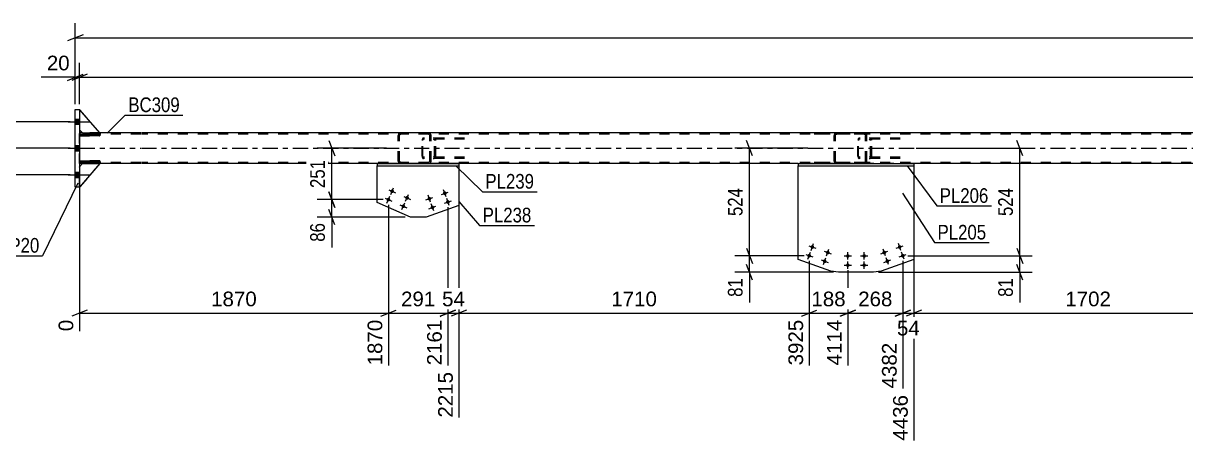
# Model space of a CAD drawing. Header units: millimetres. Extents: x -88 to 753, y -403 to 191.
# Drawn here: x 32.7 to 259.8, y -252.9 to -170.7 of the extents above; entities that cross this region are included whole.
import ezdxf

# ---------------------------------------------------------------- set-up
doc = ezdxf.new("R2010")
doc.units = ezdxf.units.MM
doc.linetypes.add('DXK_LINE_DOT2', pattern=[3.9198, 1.9599, -1.9599])
doc.linetypes.add('DXK_LINE_DOT3', pattern=[5.9187, 2.979, -0.9799, 0.9799, -0.9799])
doc.styles.add('Arial', font='arial.ttf', dxfattribs={"height": 0.2})
doc.styles.add('Arial Narrow', font='ARIALN.TTF', dxfattribs={"height": 0.2})

# ---------------------------------------------------------------- blocks, each defined once
blk = doc.blocks.new('Part-317404679-5008 - 4882')
at = {"color": 2, "linetype": 'Continuous'}
for p, q in [((101.82, -198.16), (101.82, -198.56)), ((101.82, -198.16), (117.82, -198.16)), ((101.82, -198.56), (117.82, -198.56)), ((117.82, -198.16), (117.82, -198.56))]:
    blk.add_line(p, q, dxfattribs=at)
blk = doc.blocks.new('Bolt-317404679-4961 - 4882')
at = {"linetype": 'Continuous'}
for points in [[(43.68, -190.48), (43.68, -189.44), (42.88, -189.44), (42.88, -190.48)], [(43.68, -190.48), (43.68, -189.44), (42.88, -189.44), (42.88, -190.48)], [(43.68, -190.48), (43.68, -189.44), (42.88, -189.44), (42.88, -190.48)], [(43.68, -195.68), (43.68, -194.64), (42.88, -194.64), (42.88, -195.68)], [(43.68, -195.68), (43.68, -194.64), (42.88, -194.64), (42.88, -195.68)], [(43.68, -200.88), (43.68, -199.84), (42.88, -199.84), (42.88, -200.88)], [(43.68, -200.88), (43.68, -199.84), (42.88, -199.84), (42.88, -200.88)], [(43.68, -200.88), (43.68, -199.84), (42.88, -199.84), (42.88, -200.88)]]:
    blk.add_hatch(color=1, dxfattribs=at).paths.add_polyline_path(points)
at = {"color": 1, "linetype": 'Continuous'}
for p, q in [((41.48, -189.96), (45.68, -189.96)), ((41.48, -189.96), (45.68, -189.96)), ((41.48, -189.96), (45.68, -189.96)), ((42.88, -189.44), (43.68, -189.44)), ((42.88, -189.44), (43.68, -189.44)), ((42.88, -189.44), (43.68, -189.44)), ((42.88, -190.48), (43.68, -190.48)), ((42.88, -190.48), (43.68, -190.48)), ((42.88, -190.48), (43.68, -190.48)), ((41.48, -195.16), (45.68, -195.16)), ((41.48, -195.16), (45.68, -195.16)), ((42.88, -194.64), (43.68, -194.64)), ((42.88, -194.64), (43.68, -194.64)), ((42.88, -195.68), (43.68, -195.68)), ((42.88, -195.68), (43.68, -195.68)), ((41.48, -200.36), (45.68, -200.36)), ((41.48, -200.36), (45.68, -200.36)), ((41.48, -200.36), (45.68, -200.36)), ((42.88, -199.84), (43.68, -199.84)), ((42.88, -199.84), (43.68, -199.84)), ((42.88, -199.84), (43.68, -199.84)), ((42.88, -200.88), (43.68, -200.88)), ((42.88, -200.88), (43.68, -200.88)), ((42.88, -200.88), (43.68, -200.88))]:
    blk.add_line(p, q, dxfattribs=at)
blk = doc.blocks.new('Part-317404679-5041 - 4882')
at = {"color": 2, "linetype": 'Continuous'}
for p, q in [((43.68, -192.4), (47.68, -192.4)), ((43.68, -192.4), (43.68, -192.72)), ((47.68, -192.72), (43.68, -192.72)), ((47.68, -192.4), (47.68, -192.72))]:
    blk.add_line(p, q, dxfattribs=at)
at = {"color": 7, "linetype": 'DXK_LINE_DOT2'}
for p, q in [((43.68, -192.72), (43.68, -192.4)), ((44.28, -192.72), (44.28, -192.4))]:
    blk.add_line(p, q, dxfattribs=at)
blk = doc.blocks.new('Bolt-317404679-4919 - 4882')
at = {"linetype": 'Continuous'}
for points in [[(186.5, -214.32, -1), (187.18, -214.56, -1)], [(189.52, -215.39, -1), (190.2, -215.63, -1)], [(185.9, -216.02, -1), (186.58, -216.26, -1)], [(188.92, -217.09, -1), (189.6, -217.33, -1)]]:
    blk.add_hatch(color=1, dxfattribs=at).paths.add_polyline_path(points)
at = {"color": 1, "linetype": 'Continuous'}
for p, q in [((186, -216.82), (186.48, -215.46)), ((186.16, -214.2), (187.52, -214.68)), ((186.6, -215.12), (187.08, -213.76)), ((189.18, -215.27), (190.54, -215.75)), ((189.62, -216.19), (190.1, -214.83)), ((185.56, -215.9), (186.92, -216.38)), ((188.58, -216.97), (189.93, -217.45)), ((189.02, -217.88), (189.5, -216.53))]:
    blk.add_line(p, q, dxfattribs=at)
blk = doc.blocks.new('Part-317404679-4925 - 4882')
at = {"color": 2, "linetype": 'Continuous'}
for p, q in [((101.82, -205.74), (101.82, -198.56)), ((117.82, -198.56), (117.82, -206.35)), ((108.33, -208.63), (101.82, -205.74)), ((117.82, -206.35), (111.41, -208.63)), ((111.41, -208.63), (108.33, -208.63))]:
    blk.add_line(p, q, dxfattribs=at)
at = {"color": 7, "linetype": 'DXK_LINE_DOT2'}
blk.add_line((101.82, -198.56), (117.82, -198.56), dxfattribs=at)
blk = doc.blocks.new('Part-317404679-4990 - 4882')
at = {"color": 2, "linetype": 'Continuous'}
for p, q in [((44.28, -192.16), (43.68, -192.16)), ((55.68, -192.16), (47.68, -192.16)), ((637.17, -192.16), (55.78, -192.16)), ((44.28, -198.16), (43.68, -198.16)), ((55.68, -198.16), (47.68, -198.16)), ((101.82, -198.16), (55.78, -198.16)), ((184.08, -198.16), (117.82, -198.16)), ((272.59, -198.16), (206.68, -198.16))]:
    blk.add_line(p, q, dxfattribs=at)
at = {"color": 7, "linetype": 'DXK_LINE_DOT2'}
for p, q in [((43.68, -198.16), (43.68, -192.16)), ((55.68, -192.4), (43.68, -192.4)), ((47.68, -192.16), (44.28, -192.16)), ((637.17, -192.4), (55.78, -192.4)), ((55.68, -197.92), (43.68, -197.92)), ((47.68, -198.16), (44.28, -198.16)), ((637.17, -197.92), (55.78, -197.92)), ((117.82, -198.16), (101.82, -198.16)), ((206.68, -198.16), (184.08, -198.16))]:
    blk.add_line(p, q, dxfattribs=at)
at = {"color": 7, "linetype": 'DXK_LINE_DOT3'}
for p, q in [((43.68, -195.16), (55.68, -195.16)), ((55.78, -195.16), (637.17, -195.16))]:
    blk.add_line(p, q, dxfattribs=at)
blk = doc.blocks.new('Part-317404679-4991 - 4882')
at = {"color": 7, "linetype": 'DXK_LINE_DOT2'}
for p, q in [((111.85, -192.16), (99.49, -192.16)), ((111.85, -192.4), (99.49, -192.4)), ((106.01, -192.46), (105.97, -192.64)), ((105.97, -197.68), (105.97, -192.64)), ((106.23, -192.64), (106.25, -192.55)), ((106.23, -197.68), (106.23, -192.64)), ((106.25, -192.55), (106.3, -192.47)), ((106.48, -192.16), (106.29, -192.2)), ((106.3, -192.47), (106.38, -192.42)), ((106.38, -192.42), (106.48, -192.4)), ((112.04, -192.2), (111.85, -192.16)), ((111.85, -192.4), (111.94, -192.42)), ((111.94, -192.42), (112.03, -192.47)), ((112.03, -192.47), (112.08, -192.55)), ((112.08, -192.55), (112.1, -192.64)), ((112.1, -197.68), (112.1, -192.64)), ((112.36, -192.64), (112.32, -192.46)), ((112.36, -197.68), (112.36, -192.64)), ((111.85, -197.92), (99.49, -197.92)), ((111.85, -198.16), (99.49, -198.16)), ((105.97, -197.68), (106.01, -197.86)), ((106.25, -197.77), (106.23, -197.68)), ((106.3, -197.85), (106.25, -197.77)), ((106.29, -198.12), (106.48, -198.16)), ((106.38, -197.9), (106.3, -197.85)), ((106.48, -197.92), (106.38, -197.9)), ((111.94, -197.9), (111.85, -197.92)), ((111.85, -198.16), (112.04, -198.12)), ((112.03, -197.85), (111.94, -197.9)), ((112.08, -197.77), (112.03, -197.85)), ((112.1, -197.68), (112.08, -197.77)), ((112.32, -197.86), (112.36, -197.68))]:
    blk.add_line(p, q, dxfattribs=at)
for centre, start, end in [((106.46, -192.66), 110.7583, 155.68), ((111.87, -192.66), 24.32, 69.2417), ((106.46, -197.66), 204.32, 249.2417), ((111.87, -197.66), 290.7583, 335.68)]:
    blk.add_arc(centre, 0.496, start, end, dxfattribs=at)
blk = doc.blocks.new('Part-317404679-4931 - 4882')
at = {"color": 2, "linetype": 'Continuous'}
for p, q in [((184.08, -216.85), (184.08, -198.56)), ((206.68, -198.56), (206.68, -216.85)), ((190.48, -219.13), (184.08, -216.85)), ((206.68, -216.85), (200.27, -219.13)), ((191.98, -219.38), (190.48, -219.13)), ((198.78, -219.38), (191.98, -219.38)), ((200.27, -219.13), (198.78, -219.38))]:
    blk.add_line(p, q, dxfattribs=at)
at = {"color": 7, "linetype": 'DXK_LINE_DOT2'}
blk.add_line((184.08, -198.56), (206.68, -198.56), dxfattribs=at)
blk = doc.blocks.new('Part-317404679-4996 - 4882')
at = {"color": 2, "linetype": 'Continuous'}
for p, q in [((47.68, -192.16), (43.68, -187.56)), ((43.68, -191.56), (44.28, -192.16)), ((44.28, -192.16), (47.68, -192.16))]:
    blk.add_line(p, q, dxfattribs=at)
at = {"color": 7, "linetype": 'DXK_LINE_DOT2'}
blk.add_line((43.68, -187.56), (43.68, -191.56), dxfattribs=at)
blk = doc.blocks.new('Bolt-317404679-4932 - 4882')
at = {"linetype": 'Continuous'}
for points in [[(200.56, -215.63, -1), (201.24, -215.39, -1)], [(203.58, -214.56, -1), (204.25, -214.32, -1)], [(201.16, -217.32, -1), (201.84, -217.08, -1)], [(204.18, -216.26, -1), (204.86, -216.01, -1)]]:
    blk.add_hatch(color=1, dxfattribs=at).paths.add_polyline_path(points)
at = {"color": 1, "linetype": 'Continuous'}
for p, q in [((200.22, -215.75), (201.58, -215.27)), ((201.14, -216.19), (200.66, -214.83)), ((203.24, -214.68), (204.59, -214.2)), ((204.16, -215.12), (203.67, -213.76)), ((204.76, -216.81), (204.28, -215.46)), ((200.82, -217.45), (202.18, -216.96)), ((201.74, -217.88), (201.26, -216.53)), ((203.84, -216.38), (205.2, -215.89))]:
    blk.add_line(p, q, dxfattribs=at)
blk = doc.blocks.new('Bolt-317404679-4939 - 4882')
at = {"linetype": 'Continuous'}
for points in [[(193.42, -216.18, -1), (194.14, -216.18, -1)], [(193.42, -217.98, -1), (194.14, -217.98, -1)], [(196.62, -216.18, -1), (197.34, -216.18, -1)], [(196.62, -217.98, -1), (197.34, -217.98, -1)]]:
    blk.add_hatch(color=1, dxfattribs=at).paths.add_polyline_path(points)
at = {"color": 1, "linetype": 'Continuous'}
for p, q in [((193.78, -216.9), (193.78, -215.46)), ((196.98, -216.9), (196.98, -215.46)), ((193.06, -216.18), (194.5, -216.18)), ((193.06, -217.98), (194.5, -217.98)), ((193.78, -218.7), (193.78, -217.26)), ((196.26, -216.18), (197.7, -216.18)), ((196.26, -217.98), (197.7, -217.98)), ((196.98, -218.7), (196.98, -217.26))]:
    blk.add_line(p, q, dxfattribs=at)
blk = doc.blocks.new('Part-317404679-5121 - 4882')
at = {"color": 2, "linetype": 'Continuous'}
for p, q in [((184.08, -198.16), (184.08, -198.56)), ((184.08, -198.16), (206.68, -198.16)), ((184.08, -198.56), (206.68, -198.56)), ((206.68, -198.16), (206.68, -198.56))]:
    blk.add_line(p, q, dxfattribs=at)
blk = doc.blocks.new('Bolt-317404679-5022 - 4882')
at = {"linetype": 'Continuous'}
for points in [[(114.72, -204.06, -1), (115.4, -203.82, -1)], [(111.7, -205.13, -1), (112.38, -204.89, -1)], [(112.3, -206.83, -1), (112.98, -206.59, -1)], [(115.32, -205.76, -1), (116, -205.52, -1)]]:
    blk.add_hatch(color=1, dxfattribs=at).paths.add_polyline_path(points)
at = {"color": 1, "linetype": 'Continuous'}
for p, q in [((112.28, -205.69), (111.8, -204.33)), ((114.38, -204.18), (115.74, -203.7)), ((115.3, -204.62), (114.82, -203.26)), ((111.36, -205.25), (112.72, -204.77)), ((111.96, -206.95), (113.32, -206.47)), ((112.88, -207.38), (112.4, -206.03)), ((114.98, -205.88), (116.34, -205.4)), ((115.9, -206.32), (115.42, -204.96))]:
    blk.add_line(p, q, dxfattribs=at)
blk = doc.blocks.new('Part-317404679-5023 - 4882')
at = {"color": 7, "linetype": 'DXK_LINE_DOT2'}
for p, q in [((43.68, -198.76), (44.28, -198.16)), ((47.68, -198.16), (43.68, -202.76)), ((43.68, -202.76), (43.68, -198.76)), ((44.28, -198.16), (47.68, -198.16))]:
    blk.add_line(p, q, dxfattribs=at)
blk = doc.blocks.new('Part-317404679-5056 - 4882')
at = {"color": 2, "linetype": 'Continuous'}
for p, q in [((43.68, -197.6), (47.68, -197.6)), ((43.68, -197.6), (43.68, -197.92)), ((47.68, -197.92), (43.68, -197.92)), ((47.68, -197.6), (47.68, -197.92))]:
    blk.add_line(p, q, dxfattribs=at)
at = {"color": 7, "linetype": 'DXK_LINE_DOT2'}
for p, q in [((43.68, -197.92), (43.68, -197.6)), ((44.28, -197.92), (44.28, -197.6))]:
    blk.add_line(p, q, dxfattribs=at)
blk = doc.blocks.new('Part-317404679-4992 - 4882')
at = {"color": 7, "linetype": 'DXK_LINE_DOT2'}
for p, q in [((196.98, -192.16), (184.62, -192.16)), ((196.98, -192.4), (184.62, -192.4)), ((191.14, -192.46), (191.11, -192.64)), ((191.11, -197.68), (191.11, -192.64)), ((191.36, -192.64), (191.38, -192.55)), ((191.36, -197.68), (191.36, -192.64)), ((191.38, -192.55), (191.44, -192.47)), ((191.62, -192.16), (191.42, -192.2)), ((191.44, -192.47), (191.52, -192.42)), ((191.52, -192.42), (191.62, -192.4)), ((197.18, -192.2), (196.98, -192.16)), ((196.98, -192.4), (197.08, -192.42)), ((197.08, -192.42), (197.16, -192.47)), ((197.16, -192.47), (197.22, -192.55)), ((197.22, -192.55), (197.24, -192.64)), ((197.24, -197.68), (197.24, -192.64)), ((197.49, -192.64), (197.45, -192.46)), ((197.49, -197.68), (197.49, -192.64)), ((196.98, -197.92), (184.62, -197.92)), ((196.98, -198.16), (184.62, -198.16)), ((191.11, -197.68), (191.14, -197.86)), ((191.38, -197.77), (191.36, -197.68)), ((191.44, -197.85), (191.38, -197.77)), ((191.42, -198.12), (191.62, -198.16)), ((191.52, -197.9), (191.44, -197.85)), ((191.62, -197.92), (191.52, -197.9)), ((197.08, -197.9), (196.98, -197.92)), ((196.98, -198.16), (197.18, -198.12)), ((197.16, -197.85), (197.08, -197.9)), ((197.22, -197.77), (197.16, -197.85)), ((197.24, -197.68), (197.22, -197.77)), ((197.45, -197.86), (197.49, -197.68))]:
    blk.add_line(p, q, dxfattribs=at)
for centre, start, end in [((191.6, -192.66), 110.7583, 155.68), ((197, -192.66), 24.32, 69.2417), ((191.6, -197.66), 204.32, 249.2417), ((197, -197.66), 290.7583, 335.68)]:
    blk.add_arc(centre, 0.496, start, end, dxfattribs=at)
blk = doc.blocks.new('Part-317404679-5024 - 4882')
at = {"color": 7, "linetype": 'DXK_LINE_DOT2'}
for p, q in [((47.68, -192.16), (43.68, -187.56)), ((43.68, -187.56), (43.68, -191.56)), ((43.68, -191.56), (44.28, -192.16)), ((44.28, -192.16), (47.68, -192.16))]:
    blk.add_line(p, q, dxfattribs=at)
blk = doc.blocks.new('Bolt-317404679-5038 - 4882')
at = {"linetype": 'Continuous'}
for points in [[(104.44, -203.4, -1), (105.1, -203.69, -1)], [(103.71, -205.04, -1), (104.37, -205.33, -1)], [(106.63, -206.34, -1), (107.29, -206.63, -1)], [(107.36, -204.7, -1), (108.02, -204.99, -1)]]:
    blk.add_hatch(color=1, dxfattribs=at).paths.add_polyline_path(points)
at = {"color": 1, "linetype": 'Continuous'}
for p, q in [((104.11, -203.25), (105.43, -203.83)), ((104.48, -204.2), (105.06, -202.88)), ((107.4, -205.5), (107.99, -204.18)), ((103.38, -204.89), (104.7, -205.48)), ((103.75, -205.85), (104.33, -204.53)), ((106.3, -206.19), (107.62, -206.78)), ((106.67, -207.14), (107.25, -205.83)), ((107.03, -204.55), (108.35, -205.13))]:
    blk.add_line(p, q, dxfattribs=at)
blk = doc.blocks.new('Part-317404679-5077 - 4882')
at = {"color": 7, "linetype": 'DXK_LINE_DOT2'}
for p, q in [((195.78, -193.46), (195.76, -193.64)), ((195.76, -196.68), (195.76, -193.64)), ((195.83, -193.3), (195.78, -193.46)), ((195.92, -193.2), (195.83, -193.3)), ((195.89, -193.64), (195.9, -193.55)), ((195.89, -196.68), (195.89, -193.64)), ((195.9, -193.55), (195.93, -193.47)), ((196.02, -193.16), (195.92, -193.2)), ((195.93, -193.47), (195.97, -193.42)), ((195.97, -193.42), (196.02, -193.4)), ((204.03, -193.16), (196.02, -193.16)), ((204.03, -193.4), (196.02, -193.4)), ((197.49, -193.4), (197.49, -193.16)), ((198.13, -193.2), (197.94, -193.16)), ((197.94, -193.4), (198.03, -193.42)), ((198.03, -193.42), (198.11, -193.47)), ((198.11, -193.47), (198.17, -193.55)), ((198.17, -193.55), (198.19, -193.64)), ((198.19, -196.68), (198.19, -193.64)), ((198.44, -193.64), (198.4, -193.46)), ((198.44, -196.68), (198.44, -193.64)), ((195.76, -196.68), (195.78, -196.86)), ((195.78, -196.86), (195.83, -197.02)), ((195.83, -197.02), (195.92, -197.12)), ((195.9, -196.77), (195.89, -196.68)), ((195.93, -196.85), (195.9, -196.77)), ((195.92, -197.12), (196.02, -197.16)), ((195.97, -196.9), (195.93, -196.85)), ((196.02, -196.92), (195.97, -196.9)), ((204.03, -196.92), (196.02, -196.92)), ((204.03, -197.16), (196.02, -197.16)), ((197.49, -197.16), (197.49, -196.92)), ((198.03, -196.9), (197.94, -196.92)), ((197.94, -197.16), (198.13, -197.12)), ((198.11, -196.85), (198.03, -196.9)), ((198.17, -196.77), (198.11, -196.85)), ((198.19, -196.68), (198.17, -196.77)), ((198.4, -196.86), (198.44, -196.68))]:
    blk.add_line(p, q, dxfattribs=at)
for centre, start, end in [((197.95, -193.66), 23.8951, 68.8487), ((197.95, -196.66), 291.1513, 336.1049)]:
    blk.add_arc(centre, 0.492, start, end, dxfattribs=at)
blk = doc.blocks.new('Part-317404679-5089 - 4882')
at = {"color": 7, "linetype": 'DXK_LINE_DOT2'}
for p, q in [((47.68, -197.6), (43.68, -197.6)), ((43.68, -197.6), (43.68, -197.92)), ((43.68, -197.92), (43.68, -197.6)), ((43.68, -197.92), (47.68, -197.92)), ((44.28, -197.92), (44.28, -197.6)), ((47.68, -197.92), (47.68, -197.6))]:
    blk.add_line(p, q, dxfattribs=at)
blk = doc.blocks.new('Part-317404679-5099 - 4882')
at = {"color": 2, "linetype": 'Continuous'}
for p, q in [((42.88, -187.56), (43.68, -187.56)), ((42.88, -202.76), (42.88, -187.56)), ((43.68, -187.56), (43.68, -202.76)), ((43.68, -202.76), (42.88, -202.76))]:
    blk.add_line(p, q, dxfattribs=at)
blk = doc.blocks.new('Part-317404679-5103 - 4882')
at = {"color": 7, "linetype": 'DXK_LINE_DOT2'}
for p, q in [((47.68, -192.4), (43.68, -192.4)), ((43.68, -192.4), (43.68, -192.72)), ((43.68, -192.72), (43.68, -192.4)), ((43.68, -192.72), (47.68, -192.72)), ((44.28, -192.72), (44.28, -192.4)), ((47.68, -192.72), (47.68, -192.4))]:
    blk.add_line(p, q, dxfattribs=at)
blk = doc.blocks.new('Part-317404679-5109 - 4882')
at = {"color": 7, "linetype": 'DXK_LINE_DOT2'}
for p, q in [((110.64, -193.46), (110.62, -193.64)), ((110.62, -196.68), (110.62, -193.64)), ((110.7, -193.3), (110.64, -193.46)), ((110.79, -193.2), (110.7, -193.3)), ((110.76, -193.64), (110.77, -193.55)), ((110.76, -196.68), (110.76, -193.64)), ((110.77, -193.55), (110.8, -193.47)), ((110.89, -193.16), (110.79, -193.2)), ((110.8, -193.47), (110.84, -193.42)), ((110.84, -193.42), (110.89, -193.4)), ((118.9, -193.16), (110.89, -193.16)), ((118.9, -193.4), (110.89, -193.4)), ((112.36, -193.4), (112.36, -193.16)), ((112.99, -193.2), (112.8, -193.16)), ((112.8, -193.4), (112.9, -193.42)), ((112.9, -193.42), (112.98, -193.47)), ((112.98, -193.47), (113.03, -193.55)), ((113.03, -193.55), (113.05, -193.64)), ((113.05, -196.68), (113.05, -193.64)), ((113.31, -193.64), (113.27, -193.46)), ((113.31, -196.68), (113.31, -193.64)), ((110.62, -196.68), (110.64, -196.86)), ((110.64, -196.86), (110.7, -197.02)), ((110.7, -197.02), (110.79, -197.12)), ((110.77, -196.77), (110.76, -196.68)), ((110.8, -196.85), (110.77, -196.77)), ((110.79, -197.12), (110.89, -197.16)), ((110.84, -196.9), (110.8, -196.85)), ((110.89, -196.92), (110.84, -196.9)), ((118.9, -196.92), (110.89, -196.92)), ((118.9, -197.16), (110.89, -197.16)), ((112.36, -197.16), (112.36, -196.92)), ((112.9, -196.9), (112.8, -196.92)), ((112.8, -197.16), (112.99, -197.12)), ((112.98, -196.85), (112.9, -196.9)), ((113.03, -196.77), (112.98, -196.85)), ((113.05, -196.68), (113.03, -196.77)), ((113.27, -196.86), (113.31, -196.68))]:
    blk.add_line(p, q, dxfattribs=at)
for centre, start, end in [((112.82, -193.66), 23.8951, 68.8487), ((112.82, -196.66), 291.1513, 336.1049)]:
    blk.add_arc(centre, 0.492, start, end, dxfattribs=at)
blk = doc.blocks.new('Part-317404679-5128 - 4882')
at = {"color": 2, "linetype": 'Continuous'}
for p, q in [((43.68, -198.76), (44.28, -198.16)), ((47.68, -198.16), (43.68, -202.76)), ((44.28, -198.16), (47.68, -198.16))]:
    blk.add_line(p, q, dxfattribs=at)
at = {"color": 7, "linetype": 'DXK_LINE_DOT2'}
blk.add_line((43.68, -202.76), (43.68, -198.76), dxfattribs=at)
blk = doc.blocks.new('StraightDimension-317404679-15312 - 4882')
at = {"color": 7, "linetype": 'Continuous'}
for p, q in [((103.64, -195.16), (90.12, -195.16)), ((92.37, -193.66), (93.57, -196.66)), ((92.97, -205.19), (92.97, -195.16)), ((93.57, -206.69), (92.37, -203.69)), ((103.04, -205.19), (90.12, -205.19))]:
    blk.add_line(p, q, dxfattribs=at)
at = {"color": 0}
blk.add_wipeout([(92.22, -196.83), (88.02, -196.83), (88.02, -203.52), (92.22, -203.52)], dxfattribs=at)
at = {"color": 3, "style": 'Arial Narrow'}
blk.add_text('251', height=2.863, rotation=90.0002, dxfattribs=at).set_placement((91.62, -202.92))
blk = doc.blocks.new('StraightDimension-317404679-10444 - 4882')
at = {"color": 7, "linetype": 'Continuous'}
for p, q in [((206.68, -199.56), (206.68, -252.25)), ((274.75, -207.62), (274.75, -237.55)), ((208.18, -226.76), (205.18, -227.96)), ((273.25, -227.96), (276.25, -226.76)), ((206.68, -227.36), (274.75, -227.36))]:
    blk.add_line(p, q, dxfattribs=at)
at = {"color": 0}
blk.add_wipeout([(245.76, -226.61), (245.76, -222.41), (235.67, -222.41), (235.67, -226.61)], dxfattribs=at)
at = {"color": 0, "linetype": 'Continuous'}
blk.add_wipeout([(274.15, -228.06), (269.95, -228.06), (269.95, -238.15), (274.15, -238.15)], dxfattribs=at)
at = {"color": 3, "style": 'Arial'}
blk.add_text('1702', height=2.865, dxfattribs=at).set_placement((236.27, -226.01))
at = {"color": 3, "linetype": 'Continuous', "style": 'Arial'}
blk.add_text('6138', height=2.865, rotation=90.0002, dxfattribs=at).set_placement((273.55, -237.55))
blk = doc.blocks.new('StraightDimension-317404679-5199 - 4882')
at = {"color": 7, "linetype": 'Continuous'}
for p, q in [((42.88, -186.56), (42.88, -170.74)), ((44.38, -172.99), (41.38, -174.19)), ((42.88, -173.59), (649.27, -173.59))]:
    blk.add_line(p, q, dxfattribs=at)
blk = doc.blocks.new('StraightDimension-317404679-5493 - 4882')
at = {"color": 7, "linetype": 'Continuous'}
for p, q in [((29.87, -188.46), (31.07, -191.46)), ((41.88, -189.96), (27.62, -189.96)), ((30.47, -195.16), (30.47, -189.96)), ((41.88, -195.16), (27.62, -195.16)), ((31.07, -196.66), (29.87, -193.66))]:
    blk.add_line(p, q, dxfattribs=at)
at = {"color": 0}
blk.add_wipeout([(29.72, -181.56), (25.52, -181.56), (25.52, -189.43), (29.72, -189.43)], dxfattribs=at)
at = {"color": 7, "linetype": 'Continuous'}
blk.add_line((30.47, -189.96), (30.47, -181.04), dxfattribs=at)
blk.add_line((30.47, -189.96), (30.47, -181.04), dxfattribs=at)
at = {"color": 3, "style": 'Arial'}
blk.add_text('130', height=2.865, rotation=90.0002, dxfattribs=at).set_placement((29.12, -188.83))
blk = doc.blocks.new('StraightDimension-317404679-10450 - 4882')
at = {"color": 7, "linetype": 'Continuous'}
for p, q in [((104.04, -206.19), (104.04, -237.55)), ((115.66, -206.64), (115.66, -237.55)), ((102.54, -227.96), (105.54, -226.76)), ((117.16, -226.76), (114.16, -227.96)), ((104.04, -227.36), (115.66, -227.36))]:
    blk.add_line(p, q, dxfattribs=at)
at = {"color": 0}
blk.add_wipeout([(113.78, -226.61), (113.78, -222.41), (105.91, -222.41), (105.91, -226.61)], dxfattribs=at)
at = {"color": 0, "linetype": 'Continuous'}
blk.add_wipeout([(115.06, -228.06), (110.86, -228.06), (110.86, -238.15), (115.06, -238.15)], dxfattribs=at)
at = {"color": 3, "style": 'Arial'}
blk.add_text('291', height=2.865, dxfattribs=at).set_placement((106.51, -226.01))
at = {"color": 3, "linetype": 'Continuous', "style": 'Arial'}
blk.add_text('2161', height=2.865, rotation=90.0002, dxfattribs=at).set_placement((114.46, -237.55))
blk = doc.blocks.new('StraightDimension-317404679-5501 - 4882')
at = {"color": 7, "linetype": 'Continuous'}
for p, q in [((41.88, -195.16), (27.62, -195.16)), ((29.87, -193.66), (31.07, -196.66)), ((30.47, -200.36), (30.47, -195.16)), ((31.07, -201.86), (29.87, -198.86)), ((41.88, -200.36), (27.62, -200.36))]:
    blk.add_line(p, q, dxfattribs=at)
at = {"color": 0}
blk.add_wipeout([(29.72, -200.88), (25.52, -200.88), (25.52, -208.76), (29.72, -208.76)], dxfattribs=at)
at = {"color": 7, "linetype": 'Continuous'}
blk.add_line((30.47, -200.36), (30.47, -209.28), dxfattribs=at)
blk.add_line((30.47, -200.36), (30.47, -209.28), dxfattribs=at)
at = {"color": 3, "style": 'Arial'}
blk.add_text('130', height=2.865, rotation=90.0002, dxfattribs=at).set_placement((29.12, -208.16))
blk = doc.blocks.new('StraightDimension-317404679-10445 - 4882')
at = {"color": 7, "linetype": 'Continuous'}
for p, q in [((206.68, -199.56), (206.68, -252.25)), ((204.52, -217.13), (204.52, -242.05)), ((203.02, -227.96), (206.02, -226.76)), ((208.18, -226.76), (205.18, -227.96)), ((204.52, -227.36), (206.68, -227.36))]:
    blk.add_line(p, q, dxfattribs=at)
at = {"color": 0}
blk.add_wipeout([(208.42, -232.31), (208.42, -228.11), (202.78, -228.11), (202.78, -232.31)], dxfattribs=at)
at = {"color": 0, "linetype": 'Continuous'}
blk.add_wipeout([(206.08, -242.76), (201.88, -242.76), (201.88, -252.85), (206.08, -252.85)], dxfattribs=at)
at = {"color": 3, "style": 'Arial'}
blk.add_text('54', height=2.865, dxfattribs=at).set_placement((203.38, -231.71))
at = {"color": 3, "linetype": 'Continuous', "style": 'Arial'}
blk.add_text('4436', height=2.865, rotation=90.0002, dxfattribs=at).set_placement((205.48, -252.25))
blk = doc.blocks.new('StraightDimension-317404679-10446 - 4882')
at = {"color": 7, "linetype": 'Continuous'}
for p, q in [((204.52, -217.13), (204.52, -242.05)), ((193.78, -218.98), (193.78, -237.55)), ((192.28, -227.96), (195.28, -226.76)), ((206.02, -226.76), (203.02, -227.96)), ((193.78, -227.36), (204.52, -227.36))]:
    blk.add_line(p, q, dxfattribs=at)
at = {"color": 0}
blk.add_wipeout([(203.08, -226.61), (203.08, -222.41), (195.21, -222.41), (195.21, -226.61)], dxfattribs=at)
at = {"color": 0, "linetype": 'Continuous'}
blk.add_wipeout([(203.92, -232.56), (199.72, -232.56), (199.72, -242.65), (203.92, -242.65)], dxfattribs=at)
at = {"color": 3, "style": 'Arial'}
blk.add_text('268', height=2.865, dxfattribs=at).set_placement((195.81, -226.01))
at = {"color": 3, "linetype": 'Continuous', "style": 'Arial'}
blk.add_text('4382', height=2.865, rotation=90.0002, dxfattribs=at).set_placement((203.32, -242.05))
blk = doc.blocks.new('StraightDimension-317404679-10447 - 4882')
at = {"color": 7, "linetype": 'Continuous'}
for p, q in [((186.24, -217.14), (186.24, -237.55)), ((193.78, -218.98), (193.78, -237.55)), ((184.74, -227.96), (187.74, -226.76)), ((195.28, -226.76), (192.28, -227.96)), ((186.24, -227.36), (193.78, -227.36))]:
    blk.add_line(p, q, dxfattribs=at)
at = {"color": 0}
blk.add_wipeout([(193.94, -226.61), (193.94, -222.41), (186.07, -222.41), (186.07, -226.61)], dxfattribs=at)
at = {"color": 0, "linetype": 'Continuous'}
blk.add_wipeout([(193.18, -228.06), (188.98, -228.06), (188.98, -238.15), (193.18, -238.15)], dxfattribs=at)
at = {"color": 3, "style": 'Arial'}
blk.add_text('188', height=2.865, dxfattribs=at).set_placement((186.67, -226.01))
at = {"color": 3, "linetype": 'Continuous', "style": 'Arial'}
blk.add_text('4114', height=2.865, rotation=90.0002, dxfattribs=at).set_placement((192.58, -237.55))
blk = doc.blocks.new('StraightDimension-317404679-10448 - 4882')
at = {"color": 7, "linetype": 'Continuous'}
for p, q in [((117.82, -199.56), (117.82, -247.75)), ((186.24, -217.14), (186.24, -237.55)), ((119.32, -226.76), (116.32, -227.96)), ((184.74, -227.96), (187.74, -226.76)), ((117.82, -227.36), (186.24, -227.36))]:
    blk.add_line(p, q, dxfattribs=at)
at = {"color": 0}
blk.add_wipeout([(157.08, -226.61), (157.08, -222.41), (146.98, -222.41), (146.98, -226.61)], dxfattribs=at)
at = {"color": 0, "linetype": 'Continuous'}
blk.add_wipeout([(185.64, -228.06), (181.44, -228.06), (181.44, -238.15), (185.64, -238.15)], dxfattribs=at)
at = {"color": 3, "style": 'Arial'}
blk.add_text('1710', height=2.865, dxfattribs=at).set_placement((147.58, -226.01))
at = {"color": 3, "linetype": 'Continuous', "style": 'Arial'}
blk.add_text('3925', height=2.865, rotation=90.0002, dxfattribs=at).set_placement((185.04, -237.55))
blk = doc.blocks.new('StraightDimension-317404679-10449 - 4882')
at = {"color": 7, "linetype": 'Continuous'}
for p, q in [((117.82, -199.56), (117.82, -247.75)), ((115.66, -206.64), (115.66, -237.55)), ((114.16, -227.96), (117.16, -226.76)), ((119.32, -226.76), (116.32, -227.96)), ((115.66, -227.36), (117.82, -227.36))]:
    blk.add_line(p, q, dxfattribs=at)
at = {"color": 0}
blk.add_wipeout([(119.56, -226.61), (119.56, -222.41), (113.92, -222.41), (113.92, -226.61)], dxfattribs=at)
at = {"color": 0, "linetype": 'Continuous'}
blk.add_wipeout([(117.22, -238.26), (113.02, -238.26), (113.02, -248.35), (117.22, -248.35)], dxfattribs=at)
at = {"color": 3, "style": 'Arial'}
blk.add_text('54', height=2.865, dxfattribs=at).set_placement((114.52, -226.01))
at = {"color": 3, "linetype": 'Continuous', "style": 'Arial'}
blk.add_text('2215', height=2.865, rotation=90.0002, dxfattribs=at).set_placement((116.62, -247.75))
blk = doc.blocks.new('StraightDimension-317404679-10451 - 4882')
at = {"color": 7, "linetype": 'Continuous'}
for p, q in [((43.68, -199.16), (43.68, -230.88)), ((104.04, -206.19), (104.04, -237.55)), ((45.18, -226.76), (42.18, -227.96)), ((102.54, -227.96), (105.54, -226.76)), ((43.68, -227.36), (104.04, -227.36))]:
    blk.add_line(p, q, dxfattribs=at)
at = {"color": 0}
blk.add_wipeout([(78.91, -226.61), (78.91, -222.41), (68.81, -222.41), (68.81, -226.61)], dxfattribs=at)
at = {"color": 0, "linetype": 'Continuous'}
for points in [[(43.08, -228.06), (38.88, -228.06), (38.88, -231.48), (43.08, -231.48)], [(103.44, -228.06), (99.24, -228.06), (99.24, -238.15), (103.44, -238.15)]]:
    blk.add_wipeout(points, dxfattribs=at)
at = {"color": 3, "style": 'Arial'}
blk.add_text('1870', height=2.865, dxfattribs=at).set_placement((69.41, -226.01))
at = {"color": 3, "linetype": 'Continuous', "style": 'Arial'}
for s, height, p in [('0', 2.87, (42.48, -230.88)), ('1870', 2.865, (102.84, -237.55))]:
    blk.add_text(s, height=height, rotation=90.0002, dxfattribs=at).set_placement(p)
blk = doc.blocks.new('StraightDimension-317404679-15086 - 4882')
at = {"color": 7, "linetype": 'Continuous'}
for p, q in [((43.68, -186.56), (43.68, -178.44)), ((45.18, -180.69), (42.18, -181.89)), ((43.68, -181.29), (649.27, -181.29))]:
    blk.add_line(p, q, dxfattribs=at)
blk = doc.blocks.new('StraightDimension-317404679-15087 - 4882')
at = {"color": 7, "linetype": 'Continuous'}
for p, q in [((42.88, -186.56), (42.88, -178.44)), ((43.68, -186.56), (43.68, -178.44)), ((41.38, -181.89), (44.38, -180.69)), ((45.18, -180.69), (42.18, -181.89)), ((42.88, -181.29), (43.68, -181.29))]:
    blk.add_line(p, q, dxfattribs=at)
at = {"color": 0}
blk.add_wipeout([(42.36, -180.54), (42.36, -176.34), (36.71, -176.34), (36.71, -180.54)], dxfattribs=at)
at = {"color": 7, "linetype": 'Continuous'}
blk.add_line((42.88, -181.29), (36.19, -181.29), dxfattribs=at)
blk.add_line((42.88, -181.29), (36.19, -181.29), dxfattribs=at)
at = {"color": 3, "style": 'Arial'}
blk.add_text('20', height=2.865, dxfattribs=at).set_placement((37.31, -179.94))
blk = doc.blocks.new('StraightDimension-317404679-15313 - 4882')
at = {"color": 7, "linetype": 'Continuous'}
for p, q in [((92.37, -203.69), (93.57, -206.69)), ((103.04, -205.19), (90.12, -205.19)), ((92.97, -208.63), (92.97, -205.19)), ((107.33, -208.63), (90.12, -208.63)), ((93.57, -210.13), (92.37, -207.13))]:
    blk.add_line(p, q, dxfattribs=at)
at = {"color": 0}
blk.add_wipeout([(92.22, -209.15), (88.02, -209.15), (88.02, -214.01), (92.22, -214.01)], dxfattribs=at)
at = {"color": 7, "linetype": 'Continuous'}
blk.add_line((92.97, -208.63), (92.97, -214.53), dxfattribs=at)
blk.add_line((92.97, -208.63), (92.97, -214.53), dxfattribs=at)
at = {"color": 3, "style": 'Arial Narrow'}
blk.add_text('86', height=2.863, rotation=90.0002, dxfattribs=at).set_placement((91.62, -213.41))
blk = doc.blocks.new('StraightDimension-317404679-15339 - 4882')
at = {"color": 7, "linetype": 'Continuous'}
for p, q in [((185.95, -195.16), (171.72, -195.16)), ((175.17, -196.66), (173.97, -193.66)), ((174.57, -216.14), (174.57, -195.16)), ((173.97, -214.64), (175.17, -217.64)), ((185.24, -216.14), (171.72, -216.14))]:
    blk.add_line(p, q, dxfattribs=at)
at = {"color": 0}
blk.add_wipeout([(173.82, -202.31), (169.62, -202.31), (169.62, -208.99), (173.82, -208.99)], dxfattribs=at)
at = {"color": 3, "style": 'Arial Narrow'}
blk.add_text('524', height=2.863, rotation=90.0002, dxfattribs=at).set_placement((173.22, -208.39))
blk = doc.blocks.new('StraightDimension-317404679-15340 - 4882')
at = {"color": 7, "linetype": 'Continuous'}
for p, q in [((173.97, -214.64), (175.17, -217.64)), ((185.24, -216.14), (171.72, -216.14)), ((175.17, -220.88), (173.97, -217.88)), ((174.57, -219.38), (174.57, -216.14)), ((190.98, -219.38), (171.72, -219.38))]:
    blk.add_line(p, q, dxfattribs=at)
at = {"color": 0}
blk.add_wipeout([(173.82, -219.91), (169.62, -219.91), (169.62, -224.77), (173.82, -224.77)], dxfattribs=at)
at = {"color": 7, "linetype": 'Continuous'}
blk.add_line((174.57, -219.38), (174.57, -225.29), dxfattribs=at)
blk.add_line((174.57, -219.38), (174.57, -225.29), dxfattribs=at)
at = {"color": 3, "style": 'Arial Narrow'}
blk.add_text('81', height=2.863, rotation=90.0002, dxfattribs=at).set_placement((173.22, -224.17))
blk = doc.blocks.new('StraightDimension-317404679-15367 - 4882')
at = {"color": 7, "linetype": 'Continuous'}
for p, q in [((207.16, -195.16), (229.77, -195.16)), ((227.97, -196.66), (226.77, -193.66)), ((227.37, -216.13), (227.37, -195.16)), ((226.77, -214.63), (227.97, -217.63)), ((205.52, -216.13), (229.77, -216.13))]:
    blk.add_line(p, q, dxfattribs=at)
at = {"color": 0}
blk.add_wipeout([(226.62, -202.3), (222.42, -202.3), (222.42, -208.99), (226.62, -208.99)], dxfattribs=at)
at = {"color": 3, "style": 'Arial Narrow'}
blk.add_text('524', height=2.863, rotation=90.0002, dxfattribs=at).set_placement((226.02, -208.39))
blk = doc.blocks.new('StraightDimension-317404679-15368 - 4882')
at = {"color": 7, "linetype": 'Continuous'}
for p, q in [((226.77, -214.63), (227.97, -217.63)), ((205.52, -216.13), (229.77, -216.13)), ((227.97, -220.88), (226.77, -217.88)), ((227.37, -219.38), (227.37, -216.13)), ((199.78, -219.38), (229.77, -219.38))]:
    blk.add_line(p, q, dxfattribs=at)
at = {"color": 0}
blk.add_wipeout([(226.62, -219.91), (222.42, -219.91), (222.42, -224.77), (226.62, -224.77)], dxfattribs=at)
at = {"color": 7, "linetype": 'Continuous'}
blk.add_line((227.37, -219.38), (227.37, -225.29), dxfattribs=at)
blk.add_line((227.37, -219.38), (227.37, -225.29), dxfattribs=at)
at = {"color": 3, "style": 'Arial Narrow'}
blk.add_text('81', height=2.863, rotation=90.0002, dxfattribs=at).set_placement((226.02, -224.17))
blk = doc.blocks.new('Mark-317404679-4921 - 4882')
at = {"color": 0}
blk.add_wipeout([(131.96, -209.63), (131.96, -206.63), (122.46, -206.63), (122.46, -209.63)], dxfattribs=at)
blk.add_wipeout([(131.96, -209.63), (131.96, -206.63), (122.46, -206.63), (122.46, -209.63)], dxfattribs=at)
at = {"color": 30, "linetype": 'Continuous'}
for p, q in [((117.82, -205.54), (121.86, -210.23)), ((121.86, -210.23), (132.56, -210.23))]:
    blk.add_line(p, q, dxfattribs=at)
at = {"color": 3, "style": 'Arial Narrow'}
blk.add_text('PL238', height=2.863, dxfattribs=at).set_placement((122.46, -209.63))
blk = doc.blocks.new('Mark-317404679-4927 - 4882')
at = {"color": 0}
blk.add_wipeout([(220.81, -212.97), (220.81, -209.97), (211.31, -209.97), (211.31, -212.97)], dxfattribs=at)
blk.add_wipeout([(220.81, -212.97), (220.81, -209.97), (211.31, -209.97), (211.31, -212.97)], dxfattribs=at)
at = {"color": 30, "linetype": 'Continuous'}
for p, q in [((204.46, -203.91), (210.71, -213.57)), ((210.71, -213.57), (221.41, -213.57))]:
    blk.add_line(p, q, dxfattribs=at)
at = {"color": 3, "style": 'Arial Narrow'}
blk.add_text('PL205', height=2.863, dxfattribs=at).set_placement((211.31, -212.97))
blk = doc.blocks.new('Mark-317404679-5004 - 4882')
at = {"color": 0}
blk.add_wipeout([(132.5, -203.04), (132.5, -200.04), (122.99, -200.04), (122.99, -203.04)], dxfattribs=at)
blk.add_wipeout([(132.5, -203.04), (132.5, -200.04), (122.99, -200.04), (122.99, -203.04)], dxfattribs=at)
at = {"color": 30, "linetype": 'Continuous'}
for p, q in [((117.24, -198.56), (122.39, -203.64)), ((122.39, -203.64), (133.1, -203.64))]:
    blk.add_line(p, q, dxfattribs=at)
at = {"color": 3, "style": 'Arial Narrow'}
blk.add_text('PL239', height=2.863, dxfattribs=at).set_placement((122.99, -203.04))
blk = doc.blocks.new('Mark-317404679-4986 - 4882')
at = {"color": 0}
blk.add_wipeout([(63.28, -188.09), (63.28, -185.09), (53.24, -185.09), (53.24, -188.09)], dxfattribs=at)
blk.add_wipeout([(63.28, -188.09), (63.28, -185.09), (53.24, -185.09), (53.24, -188.09)], dxfattribs=at)
at = {"color": 30, "linetype": 'Continuous'}
for p, q in [((49.1, -192.23), (52.64, -188.69)), ((52.64, -188.69), (63.88, -188.69))]:
    blk.add_line(p, q, dxfattribs=at)
at = {"color": 3, "style": 'Arial Narrow'}
blk.add_text('BC309', height=2.863, dxfattribs=at).set_placement((53.24, -188.09))
blk = doc.blocks.new('Mark-317404679-5095 - 4882')
at = {"color": 0}
blk.add_wipeout([(35.86, -215.54), (35.86, -212.54), (27.82, -212.54), (27.82, -215.54)], dxfattribs=at)
blk.add_wipeout([(35.86, -215.54), (35.86, -212.54), (27.82, -212.54), (27.82, -215.54)], dxfattribs=at)
at = {"color": 30, "linetype": 'Continuous'}
for p in [(43.38, -201.98), (27.22, -216.14)]:
    blk.add_line(p, (36.46, -216.14), dxfattribs=at)
at = {"color": 3, "style": 'Arial Narrow'}
blk.add_text('SP20', height=2.863, dxfattribs=at).set_placement((27.82, -215.54))
blk = doc.blocks.new('Mark-317404679-5117 - 4882')
at = {"color": 0}
blk.add_wipeout([(221.25, -205.82), (221.25, -202.82), (211.74, -202.82), (211.74, -205.82)], dxfattribs=at)
blk.add_wipeout([(221.25, -205.82), (221.25, -202.82), (211.74, -202.82), (211.74, -205.82)], dxfattribs=at)
at = {"color": 30, "linetype": 'Continuous'}
for p, q in [((205.4, -198.56), (211.14, -206.42)), ((211.14, -206.42), (221.85, -206.42))]:
    blk.add_line(p, q, dxfattribs=at)
at = {"color": 3, "style": 'Arial Narrow'}
blk.add_text('PL206', height=2.863, dxfattribs=at).set_placement((211.74, -205.82))

msp = doc.modelspace()

# ---------------------------------------------------------------- block references
for name in ['Part-317404679-5099 - 4882', 'Part-317404679-4996 - 4882', 'Part-317404679-5024 - 4882', 'Bolt-317404679-4961 - 4882', 'Part-317404679-4990 - 4882', 'Part-317404679-5041 - 4882', 'Part-317404679-5103 - 4882', 'Part-317404679-4991 - 4882', 'Part-317404679-4992 - 4882', 'Part-317404679-5109 - 4882', 'Part-317404679-5077 - 4882', 'Part-317404679-5056 - 4882', 'Part-317404679-5089 - 4882', 'Part-317404679-5023 - 4882', 'Part-317404679-5128 - 4882', 'Part-317404679-5008 - 4882', 'Part-317404679-4925 - 4882', 'Part-317404679-5121 - 4882', 'Part-317404679-4931 - 4882', 'Bolt-317404679-5038 - 4882', 'Bolt-317404679-5022 - 4882', 'Bolt-317404679-4919 - 4882', 'Bolt-317404679-4939 - 4882', 'Bolt-317404679-4932 - 4882']:
    msp.add_blockref(name, (0, 0))

# ---------------------------------------------------------------- next in the draw order: block references
for name in ['StraightDimension-317404679-15312 - 4882', 'StraightDimension-317404679-10444 - 4882']:
    msp.add_blockref(name, (0, 0))

# ---------------------------------------------------------------- next in the draw order: block references
for name in ['StraightDimension-317404679-5199 - 4882', 'StraightDimension-317404679-10450 - 4882']:
    msp.add_blockref(name, (0, 0))

# ---------------------------------------------------------------- next in the draw order: block references
for name in ['StraightDimension-317404679-5493 - 4882', 'StraightDimension-317404679-10445 - 4882']:
    msp.add_blockref(name, (0, 0))

# ---------------------------------------------------------------- next in the draw order: block references
for name in ['StraightDimension-317404679-15086 - 4882', 'StraightDimension-317404679-5501 - 4882', 'StraightDimension-317404679-10446 - 4882']:
    msp.add_blockref(name, (0, 0))

# ---------------------------------------------------------------- next in the draw order: block references
for name in ['StraightDimension-317404679-15087 - 4882', 'Mark-317404679-4986 - 4882', 'StraightDimension-317404679-15367 - 4882', 'StraightDimension-317404679-10451 - 4882', 'StraightDimension-317404679-10447 - 4882']:
    msp.add_blockref(name, (0, 0))

# ---------------------------------------------------------------- next in the draw order: block references
for name in ['StraightDimension-317404679-10448 - 4882', 'Mark-317404679-5095 - 4882', 'StraightDimension-317404679-15313 - 4882', 'StraightDimension-317404679-15368 - 4882']:
    msp.add_blockref(name, (0, 0))

# ---------------------------------------------------------------- next in the draw order: block references
for name in ['StraightDimension-317404679-15339 - 4882', 'StraightDimension-317404679-10449 - 4882', 'Mark-317404679-4927 - 4882']:
    msp.add_blockref(name, (0, 0))

# ---------------------------------------------------------------- next in the draw order: block references
for name in ['Mark-317404679-5004 - 4882', 'Mark-317404679-5117 - 4882', 'Mark-317404679-4921 - 4882', 'StraightDimension-317404679-15340 - 4882']:
    msp.add_blockref(name, (0, 0))

doc.saveas('drawing.dxf')
